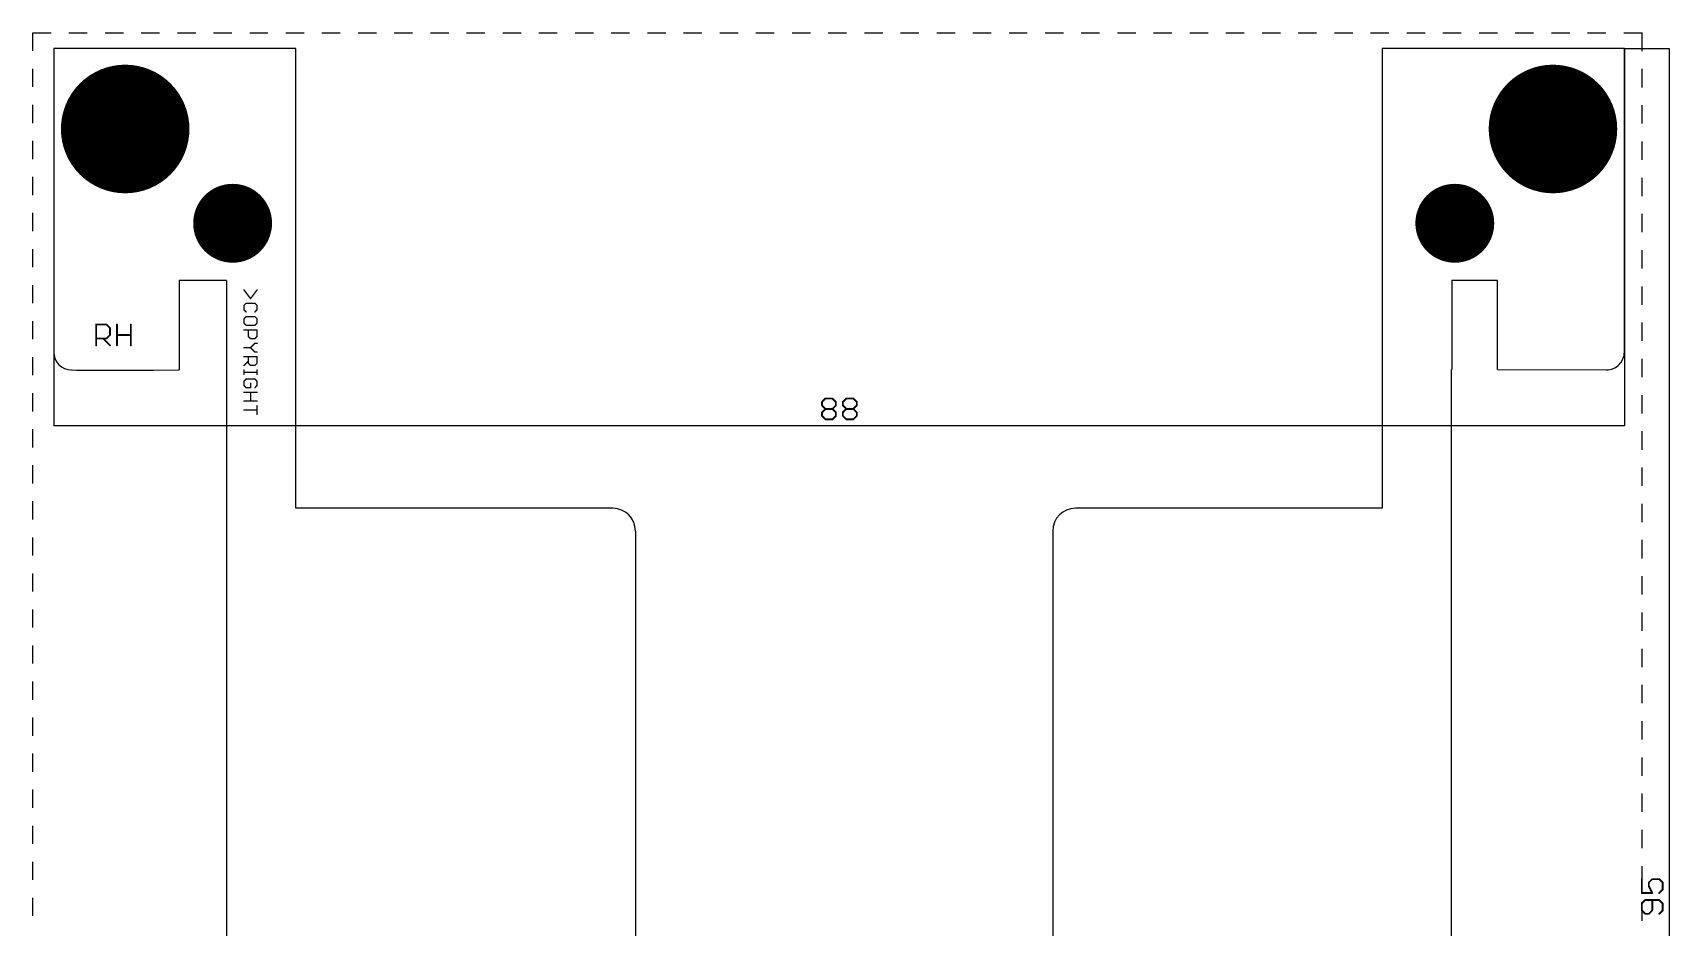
# Model space of a CAD drawing. Extents: x 0 to 91.7, y -2.6 to 95.9.
# Drawn here: x 0 to 91.7, y 45.8 to 95.9 of the extents above; entities that cross this region are included whole.
import ezdxf

# ---------------------------------------------------------------- set-up
doc = ezdxf.new("R2010")
doc.units = 0
for name, color, linetype in [('17', 82, 'CONTINUOUS'), ('20', 7, 'CONTINUOUS'), ('21', 253, 'CONTINUOUS'), ('29', 253, 'CONTINUOUS'), ('30', 253, 'CONTINUOUS'), ('44', 253, 'CONTINUOUS'), ('48', 253, 'CONTINUOUS')]:
    doc.layers.add(name, color=color, linetype=linetype)

# ---------------------------------------------------------------- blocks, each defined once
blk = doc.blocks.new('ROUNDP')
at = {"const_width": 0.5}
blk.add_lwpolyline([(0, -0.25, 1), (0, 0.25, 1), (0, -0.25)], format="xyb", dxfattribs=at)

msp = doc.modelspace()

# ---------------------------------------------------------------- linework, layer by layer
at = {"layer": '20'}
for p, q in [((1.18, 95), (1.18, 78.003)), ((14.745, 95), (1.18, 95)), ((14.745, 69.2554), (14.745, 95)), ((75.615, 95), (75.615, 69.2554)), ((89.18, 95), (75.615, 95)), ((89.18, 78.0156), (89.18, 95)), ((10.856, 82.0102), (8.196, 82.0102)), ((8.196, 82.0102), (8.196, 77.0035)), ((10.856, 82.0102), (10.856, 14.306)), ((82.08, 82.0156), (79.505, 82.0156)), ((79.505, 82.0156), (79.505, 77.0296)), ((82.08, 77.0254), (82.08, 82.0156)), ((79.504, 77.0296), (79.505, 77.0296)), ((79.504, 14.306), (79.504, 77.0296)), ((2.169, 77.0031), (2.45, 77)), ((2.45, 77), (6.785, 77)), ((6.785, 77), (8.196, 77.0035)), ((82.08, 77.0254), (88.1784, 77.0156)), ((32.501, 69.2554), (14.745, 69.2554)), ((75.615, 69.2554), (58.4209, 69.2554)), ((33.771, 67.9854), (33.771, 39.576)), ((57.1509, 67.9854), (57.1509, 39.77))]:
    msp.add_line(p, q, dxfattribs=at)
for centre, radius, start, end in [((2.18, 78.003), 1, 180, 269.3684), ((88.18, 78.0156), 1, 269.9078, 0), ((32.501, 67.9854), 1.27, 0, 90), ((58.4209, 67.9854), 1.27, 90, 180)]:
    msp.add_arc(centre, radius, start, end, dxfattribs=at)
at = {"layer": '21'}
for p, q in [((89.18, 95), (91.697, 95)), ((91.697, 95), (91.697, 0)), ((91.697, 95), (91.697, 95)), ((91.697, 95), (91.697, 95)), ((91.697, 95), (91.697, 95))]:
    msp.add_line(p, q, dxfattribs=at)
for points, const_width in [([(12.2027, 80.9992), (11.8341, 81.4907)], 0.0762), ([(11.957, 80.7422), (11.8341, 80.6194)], 0.0762), ([(12.4485, 80.7422), (11.957, 80.7422)], 0.0762), ([(12.5713, 81.4907), (12.2027, 80.9992)], 0.0762), ([(12.5713, 80.6194), (12.4485, 80.7422)], 0.0762), ([(11.8341, 80.6194), (11.8341, 80.3736)], 0.0762), ([(11.8341, 80.3736), (11.957, 80.2508)], 0.0762), ([(11.957, 79.9938), (11.8341, 79.871)], 0.0762), ([(11.8341, 79.871), (11.8341, 79.6252)], 0.0762), ([(12.4485, 79.9938), (11.957, 79.9938)], 0.0762), ([(12.4485, 80.2508), (12.5713, 80.3736)], 0.0762), ([(12.5713, 79.871), (12.4485, 79.9938)], 0.0762), ([(12.5713, 80.3736), (12.5713, 80.6194)], 0.0762), ([(12.5713, 79.6252), (12.5713, 79.871)], 0.0762), ([(3.5508, 78.3808), (3.5508, 79.5502)], 0.1016), ([(3.5508, 79.5502), (4.1355, 79.5502)], 0.1016), ([(4.1355, 79.5502), (4.3304, 79.3553)], 0.1016), ([(4.3304, 78.9655), (4.1355, 78.7706)], 0.1016), ([(4.3304, 79.3553), (4.3304, 78.9655)], 0.1016), ([(4.7202, 78.3808), (4.7202, 79.5502)], 0.1016), ([(4.7202, 78.9655), (5.4998, 78.9655)], 0.1016), ([(5.4998, 79.5502), (5.4998, 78.3808)], 0.1016), ([(11.8341, 79.6252), (11.957, 79.5023)], 0.0762), ([(11.8341, 79.2454), (12.5713, 79.2454)], 0.0762), ([(11.957, 79.5023), (12.4485, 79.5023)], 0.0762), ([(12.0798, 78.8768), (12.0798, 79.2454)], 0.0762), ([(12.2027, 78.7539), (12.0798, 78.8768)], 0.0762), ([(12.4485, 79.5023), (12.5713, 79.6252)], 0.0762), ([(12.5713, 78.8768), (12.4485, 78.7539)], 0.0762), ([(12.5713, 79.2454), (12.5713, 78.8768)], 0.0762), ([(4.1355, 78.7706), (3.5508, 78.7706)], 0.1016), ([(3.9406, 78.7706), (4.3304, 78.3808)], 0.1016), ([(12.2027, 78.2512), (11.8341, 78.2512)], 0.0762), ([(12.4485, 78.7539), (12.2027, 78.7539)], 0.0762), ([(12.4485, 78.497), (12.2027, 78.2512)], 0.0762), ([(12.2027, 78.2512), (12.4485, 78.0055)], 0.0762), ([(12.5713, 78.497), (12.4485, 78.497)], 0.0762), ([(12.4485, 78.0055), (12.5713, 78.0055)], 0.0762), ([(11.8341, 77.7486), (12.5713, 77.7486)], 0.0762), ([(12.0798, 77.5028), (11.8341, 77.2571)], 0.0762), ([(11.8341, 77.0002), (11.8341, 76.7544)], 0.0762), ([(12.0798, 77.38), (12.0798, 77.7486)], 0.0762), ([(12.2027, 77.2571), (12.0798, 77.38)], 0.0762), ([(12.4485, 77.2571), (12.2027, 77.2571)], 0.0762), ([(12.5713, 77.38), (12.4485, 77.2571)], 0.0762), ([(12.5713, 77.7486), (12.5713, 77.38)], 0.0762), ([(12.5713, 77.0002), (12.5713, 76.7544)], 0.0762), ([(11.8341, 76.8773), (12.5713, 76.8773)], 0.0762), ([(11.957, 76.5012), (11.8341, 76.3783)], 0.0762), ([(11.8341, 76.3783), (11.8341, 76.1326)], 0.0762), ([(11.8341, 76.1326), (11.957, 76.0097)], 0.0762), ([(12.4485, 76.5012), (11.957, 76.5012)], 0.0762), ([(12.2027, 76.0097), (12.2027, 76.2555)], 0.0762), ([(12.5713, 76.3783), (12.4485, 76.5012)], 0.0762), ([(12.4485, 76.0097), (12.5713, 76.1326)], 0.0762), ([(12.5713, 76.1326), (12.5713, 76.3783)], 0.0762), ([(11.8341, 75.7528), (12.5713, 75.7528)], 0.0762), ([(12.5713, 75.2613), (11.8341, 75.2613)], 0.0762), ([(11.957, 76.0097), (12.2027, 76.0097)], 0.0762), ([(12.2027, 75.7528), (12.2027, 75.2613)], 0.0762), ([(11.8341, 74.7586), (12.5713, 74.7586)], 0.0762), ([(12.5713, 75.0044), (12.5713, 74.5129)], 0.0762), ([(90.1593, 48.4912), (90.1593, 47.7116)], 0.1016), ([(90.1593, 47.7116), (90.744, 47.7116)], 0.1016), ([(90.5491, 48.2963), (90.744, 48.4912)], 0.1016), ([(90.5491, 48.1014), (90.5491, 48.2963)], 0.1016), ([(90.744, 47.7116), (90.5491, 48.1014)], 0.1016), ([(90.744, 48.4912), (91.1338, 48.4912)], 0.1016), ([(91.1338, 48.4912), (91.3287, 48.2963)], 0.1016), ([(91.3287, 47.9065), (91.1338, 47.7116)], 0.1016), ([(91.3287, 48.2963), (91.3287, 47.9065)], 0.1016), ([(90.3542, 47.3218), (90.1593, 47.1269)], 0.1016), ([(90.1593, 47.1269), (90.1593, 46.7371)], 0.1016), ([(90.1593, 46.7371), (90.3542, 46.5422)], 0.1016), ([(91.1338, 47.3218), (90.3542, 47.3218)], 0.1016), ([(90.5491, 46.5422), (90.744, 46.7371)], 0.1016), ([(90.744, 46.7371), (90.744, 47.3218)], 0.1016), ([(91.3287, 47.1269), (91.1338, 47.3218)], 0.1016), ([(91.1338, 46.5422), (91.3287, 46.7371)], 0.1016), ([(91.3287, 46.7371), (91.3287, 47.1269)], 0.1016), ([(90.3542, 46.5422), (90.5491, 46.5422)], 0.1016)]:
    msp.add_lwpolyline(points, dxfattribs=dict(at, const_width=const_width))
for points, const_width in [([(11.8493, 81.5021, 1), (11.8189, 81.4792)], 0.0381), ([(11.957, 80.7613, 1), (11.957, 80.7232)], 0.0381), ([(11.9704, 80.7288, 1), (11.9435, 80.7557)], 0.0381), ([(12.1875, 81.0106, 1), (12.218, 80.9877)], 0.0381), ([(12.1875, 80.9877, 1), (12.218, 81.0106)], 0.0381), ([(12.4619, 80.7557, 1), (12.435, 80.7288)], 0.0381), ([(12.4485, 80.7232, 1), (12.4485, 80.7613)], 0.0381), ([(12.5866, 81.4792, 1), (12.5561, 81.5021)], 0.0381), ([(11.8532, 80.6194, 1), (11.8151, 80.6194)], 0.0381), ([(11.8206, 80.6328, 1), (11.8476, 80.6059)], 0.0381), ([(11.8476, 80.3871, 1), (11.8206, 80.3602)], 0.0381), ([(11.8151, 80.3736, 1), (11.8532, 80.3736)], 0.0381), ([(11.8532, 79.871, 1), (11.8151, 79.871)], 0.0381), ([(11.8206, 79.8844, 1), (11.8476, 79.8575)], 0.0381), ([(11.957, 80.0129, 1), (11.957, 79.9748)], 0.0381), ([(11.9435, 80.2373, 1), (11.9704, 80.2642)], 0.0381), ([(11.9704, 79.9803, 1), (11.9435, 80.0073)], 0.0381), ([(12.4619, 80.0073, 1), (12.435, 79.9803)], 0.0381), ([(12.435, 80.2642, 1), (12.4619, 80.2373)], 0.0381), ([(12.4485, 79.9748, 1), (12.4485, 80.0129)], 0.0381), ([(12.5904, 80.6194, 1), (12.5523, 80.6194)], 0.0381), ([(12.5523, 80.3736, 1), (12.5904, 80.3736)], 0.0381), ([(12.5904, 79.871, 1), (12.5523, 79.871)], 0.0381), ([(12.5579, 80.6059, 1), (12.5848, 80.6328)], 0.0381), ([(12.5579, 79.8575, 1), (12.5848, 79.8844)], 0.0381), ([(12.5848, 80.3602, 1), (12.5579, 80.3871)], 0.0381), ([(3.5762, 79.5502, 1), (3.5254, 79.5502)], 0.0508), ([(3.5508, 79.5756, 1), (3.5508, 79.5248)], 0.0508), ([(4.1535, 79.5682, 1), (4.1175, 79.5322)], 0.0508), ([(4.1355, 79.5248, 1), (4.1355, 79.5756)], 0.0508), ([(4.3558, 79.3553, 1), (4.305, 79.3553)], 0.0508), ([(4.305, 78.9655, 1), (4.3558, 78.9655)], 0.0508), ([(4.3124, 79.3373, 1), (4.3484, 79.3733)], 0.0508), ([(4.3484, 78.9475, 1), (4.3124, 78.9835)], 0.0508), ([(4.7456, 79.5502, 1), (4.6948, 79.5502)], 0.0508), ([(4.7202, 78.9909, 1), (4.7202, 78.9401)], 0.0508), ([(5.5252, 79.5502, 1), (5.4744, 79.5502)], 0.0508), ([(5.4998, 78.9401, 1), (5.4998, 78.9909)], 0.0508), ([(11.8476, 79.6387, 1), (11.8206, 79.6117)], 0.0381), ([(11.8151, 79.6252, 1), (11.8532, 79.6252)], 0.0381), ([(11.8341, 79.2645, 1), (11.8341, 79.2264)], 0.0381), ([(11.957, 79.5214, 1), (11.957, 79.4833)], 0.0381), ([(11.9435, 79.4889, 1), (11.9704, 79.5158)], 0.0381), ([(12.0933, 78.8903, 1), (12.0664, 78.8633)], 0.0381), ([(12.0989, 79.2454, 1), (12.0608, 79.2454)], 0.0381), ([(12.0608, 78.8768, 1), (12.0989, 78.8768)], 0.0381), ([(12.435, 79.5158, 1), (12.4619, 79.4889)], 0.0381), ([(12.4485, 79.4833, 1), (12.4485, 79.5214)], 0.0381), ([(12.5523, 79.6252, 1), (12.5904, 79.6252)], 0.0381), ([(12.5904, 79.2454, 1), (12.5523, 79.2454)], 0.0381), ([(12.5523, 78.8768, 1), (12.5904, 78.8768)], 0.0381), ([(12.5848, 79.6117, 1), (12.5579, 79.6387)], 0.0381), ([(12.5848, 78.8633, 1), (12.5579, 78.8903)], 0.0381), ([(12.5713, 79.2264, 1), (12.5713, 79.2645)], 0.0381), ([(3.5508, 78.796, 1), (3.5508, 78.7452)], 0.0508), ([(3.5254, 78.3808, 1), (3.5762, 78.3808)], 0.0508), ([(3.9586, 78.7886, 1), (3.9226, 78.7526)], 0.0508), ([(4.1175, 78.7886, 1), (4.1535, 78.7526)], 0.0508), ([(4.1355, 78.7452, 1), (4.1355, 78.796)], 0.0508), ([(4.3124, 78.3628, 1), (4.3484, 78.3988)], 0.0508), ([(4.6948, 78.3808, 1), (4.7456, 78.3808)], 0.0508), ([(5.4744, 78.3808, 1), (5.5252, 78.3808)], 0.0508), ([(11.8341, 78.2703, 1), (11.8341, 78.2322)], 0.0381), ([(12.2027, 78.773, 1), (12.2027, 78.7349)], 0.0381), ([(12.2162, 78.2647, 1), (12.1892, 78.2378)], 0.0381), ([(12.1892, 78.2647, 1), (12.2162, 78.2378)], 0.0381), ([(12.1892, 78.7404, 1), (12.2162, 78.7674)], 0.0381), ([(12.2027, 78.2322, 1), (12.2027, 78.2703)], 0.0381), ([(12.435, 78.7674, 1), (12.4619, 78.7404)], 0.0381), ([(12.4485, 78.516, 1), (12.4485, 78.4779)], 0.0381), ([(12.4485, 78.0246, 1), (12.4485, 77.9865)], 0.0381), ([(12.4619, 78.4835, 1), (12.435, 78.5105)], 0.0381), ([(12.435, 77.992, 1), (12.4619, 78.019)], 0.0381), ([(12.4485, 78.7349, 1), (12.4485, 78.773)], 0.0381), ([(12.5713, 78.4779, 1), (12.5713, 78.516)], 0.0381), ([(12.5713, 77.9865, 1), (12.5713, 78.0246)], 0.0381), ([(11.8341, 77.7676, 1), (11.8341, 77.7295)], 0.0381), ([(11.8206, 77.2706, 1), (11.8476, 77.2436)], 0.0381), ([(11.8532, 77.0002, 1), (11.8151, 77.0002)], 0.0381), ([(12.0989, 77.7486, 1), (12.0608, 77.7486)], 0.0381), ([(12.0933, 77.3934, 1), (12.0664, 77.3665)], 0.0381), ([(12.0608, 77.38, 1), (12.0989, 77.38)], 0.0381), ([(12.0933, 77.4894, 1), (12.0664, 77.5163)], 0.0381), ([(12.2027, 77.2761, 1), (12.2027, 77.238)], 0.0381), ([(12.1892, 77.2436, 1), (12.2162, 77.2706)], 0.0381), ([(12.435, 77.2706, 1), (12.4619, 77.2436)], 0.0381), ([(12.4485, 77.238, 1), (12.4485, 77.2761)], 0.0381), ([(12.5904, 77.7486, 1), (12.5523, 77.7486)], 0.0381), ([(12.5523, 77.38, 1), (12.5904, 77.38)], 0.0381), ([(12.5904, 77.0002, 1), (12.5523, 77.0002)], 0.0381), ([(12.5848, 77.3665, 1), (12.5579, 77.3934)], 0.0381), ([(12.5713, 77.7295, 1), (12.5713, 77.7676)], 0.0381), ([(11.8341, 76.8963, 1), (11.8341, 76.8582)], 0.0381), ([(11.8151, 76.7544, 1), (11.8532, 76.7544)], 0.0381), ([(11.8532, 76.3783, 1), (11.8151, 76.3783)], 0.0381), ([(11.8206, 76.3918, 1), (11.8476, 76.3649)], 0.0381), ([(11.8476, 76.1461, 1), (11.8206, 76.1191)], 0.0381), ([(11.8151, 76.1326, 1), (11.8532, 76.1326)], 0.0381), ([(11.957, 76.5203, 1), (11.957, 76.4822)], 0.0381), ([(11.9704, 76.4877, 1), (11.9435, 76.5147)], 0.0381), ([(12.2218, 76.2555, 1), (12.1837, 76.2555)], 0.0381), ([(12.4619, 76.5147, 1), (12.435, 76.4877)], 0.0381), ([(12.4485, 76.4822, 1), (12.4485, 76.5203)], 0.0381), ([(12.5523, 76.7544, 1), (12.5904, 76.7544)], 0.0381), ([(12.5904, 76.3783, 1), (12.5523, 76.3783)], 0.0381), ([(12.5523, 76.1326, 1), (12.5904, 76.1326)], 0.0381), ([(12.5579, 76.3649, 1), (12.5848, 76.3918)], 0.0381), ([(12.5848, 76.1191, 1), (12.5579, 76.1461)], 0.0381), ([(12.5713, 76.8582, 1), (12.5713, 76.8963)], 0.0381), ([(11.8341, 75.7718, 1), (11.8341, 75.7337)], 0.0381), ([(11.8341, 75.2804, 1), (11.8341, 75.2423)], 0.0381), ([(11.957, 76.0288, 1), (11.957, 75.9907)], 0.0381), ([(11.9435, 75.9963, 1), (11.9704, 76.0232)], 0.0381), ([(12.1837, 76.0097, 1), (12.2218, 76.0097)], 0.0381), ([(12.2218, 75.7528, 1), (12.1837, 75.7528)], 0.0381), ([(12.1837, 75.2613, 1), (12.2218, 75.2613)], 0.0381), ([(12.2027, 75.9907, 1), (12.2027, 76.0288)], 0.0381), ([(12.435, 76.0232, 1), (12.4619, 75.9963)], 0.0381), ([(12.5713, 75.7337, 1), (12.5713, 75.7718)], 0.0381), ([(12.5713, 75.2423, 1), (12.5713, 75.2804)], 0.0381), ([(11.8341, 74.7777, 1), (11.8341, 74.7396)], 0.0381), ([(12.5904, 75.0044, 1), (12.5523, 75.0044)], 0.0381), ([(12.5523, 74.5129, 1), (12.5904, 74.5129)], 0.0381), ([(12.5713, 74.7396, 1), (12.5713, 74.7777)], 0.0381), ([(90.1847, 48.4912, 1), (90.1339, 48.4912)], 0.0508), ([(90.1593, 47.737, 1), (90.1593, 47.6862)], 0.0508), ([(90.1339, 47.7116, 1), (90.1847, 47.7116)], 0.0508), ([(90.5745, 48.2963, 1), (90.5237, 48.2963)], 0.0508), ([(90.5311, 48.3142, 1), (90.5671, 48.2783)], 0.0508), ([(90.5718, 48.1127, 1), (90.5264, 48.09)], 0.0508), ([(90.5237, 48.1014, 1), (90.5745, 48.1014)], 0.0508), ([(90.744, 48.5166, 1), (90.744, 48.4658)], 0.0508), ([(90.7213, 47.7002, 1), (90.7667, 47.7229)], 0.0508), ([(90.762, 48.4732, 1), (90.726, 48.5091)], 0.0508), ([(90.744, 47.6862, 1), (90.744, 47.737)], 0.0508), ([(91.1518, 48.5091, 1), (91.1158, 48.4732)], 0.0508), ([(91.1158, 47.7295, 1), (91.1518, 47.6936)], 0.0508), ([(91.1338, 48.4658, 1), (91.1338, 48.5166)], 0.0508), ([(91.3541, 48.2963, 1), (91.3033, 48.2963)], 0.0508), ([(91.3033, 47.9065, 1), (91.3541, 47.9065)], 0.0508), ([(91.3107, 48.2783, 1), (91.3467, 48.3142)], 0.0508), ([(91.3467, 47.8885, 1), (91.3107, 47.9244)], 0.0508), ([(90.1847, 47.1269, 1), (90.1339, 47.1269)], 0.0508), ([(90.1413, 47.1448, 1), (90.1773, 47.1089)], 0.0508), ([(90.1773, 46.755, 1), (90.1413, 46.7191)], 0.0508), ([(90.3542, 47.3472, 1), (90.3542, 47.2964)], 0.0508), ([(90.3722, 47.3038, 1), (90.3362, 47.3397)], 0.0508), ([(90.7694, 47.3218, 1), (90.7186, 47.3218)], 0.0508), ([(90.762, 46.7191, 1), (90.726, 46.755)], 0.0508), ([(91.1518, 47.3397, 1), (91.1158, 47.3038)], 0.0508), ([(91.1338, 47.2964, 1), (91.1338, 47.3472)], 0.0508), ([(91.3541, 47.1269, 1), (91.3033, 47.1269)], 0.0508), ([(91.3107, 47.1089, 1), (91.3467, 47.1448)], 0.0508), ([(91.3467, 46.7191, 1), (91.3107, 46.755)], 0.0508), ([(90.1339, 46.7371, 1), (90.1847, 46.7371)], 0.0508), ([(90.3542, 46.5676, 1), (90.3542, 46.5168)], 0.0508), ([(90.3362, 46.5242, 1), (90.3722, 46.5601)], 0.0508), ([(90.5311, 46.5601, 1), (90.5671, 46.5242)], 0.0508), ([(90.5491, 46.5168, 1), (90.5491, 46.5676)], 0.0508), ([(90.7186, 46.7371, 1), (90.7694, 46.7371)], 0.0508), ([(91.1158, 46.5601, 1), (91.1518, 46.5242)], 0.0508), ([(91.3033, 46.7371, 1), (91.3541, 46.7371)], 0.0508)]:
    msp.add_lwpolyline(points, format="xyb", dxfattribs=dict(at, const_width=const_width))
at = {"layer": '44'}
for centre in [(5.18, 90.5), (85.18, 90.5), (11.2, 85.22), (79.68, 85.22)]:
    msp.add_circle(centre, 1.6, dxfattribs=at)
at = {"layer": '48'}
for p, q in [((0, 94.8715), (0, 95.89)), ((0, 95.89), (1.026, 95.89)), ((2.026, 95.89), (3.052, 95.89)), ((4.052, 95.89), (5.078, 95.89)), ((6.078, 95.89), (7.104, 95.89)), ((8.104, 95.89), (9.13, 95.89)), ((10.13, 95.89), (11.156, 95.89)), ((12.156, 95.89), (13.182, 95.89)), ((14.182, 95.89), (15.208, 95.89)), ((16.208, 95.89), (17.234, 95.89)), ((18.234, 95.89), (19.26, 95.89)), ((20.26, 95.89), (21.286, 95.89)), ((22.286, 95.89), (23.312, 95.89)), ((24.312, 95.89), (25.338, 95.89)), ((26.338, 95.89), (27.364, 95.89)), ((28.364, 95.89), (29.39, 95.89)), ((30.39, 95.89), (31.416, 95.89)), ((32.416, 95.89), (33.442, 95.89)), ((34.442, 95.89), (35.468, 95.89)), ((36.468, 95.89), (37.494, 95.89)), ((38.494, 95.89), (39.52, 95.89)), ((40.52, 95.89), (41.546, 95.89)), ((42.546, 95.89), (43.572, 95.89)), ((44.572, 95.89), (45.598, 95.89)), ((46.598, 95.89), (47.624, 95.89)), ((48.624, 95.89), (49.65, 95.89)), ((50.65, 95.89), (51.676, 95.89)), ((52.676, 95.89), (53.702, 95.89)), ((54.702, 95.89), (55.728, 95.89)), ((56.728, 95.89), (57.754, 95.89)), ((58.754, 95.89), (59.78, 95.89)), ((60.78, 95.89), (61.806, 95.89)), ((62.806, 95.89), (63.832, 95.89)), ((64.832, 95.89), (65.858, 95.89)), ((66.858, 95.89), (67.884, 95.89)), ((68.884, 95.89), (69.91, 95.89)), ((70.91, 95.89), (71.936, 95.89)), ((72.936, 95.89), (73.962, 95.89)), ((74.962, 95.89), (75.988, 95.89)), ((76.988, 95.89), (78.014, 95.89)), ((79.014, 95.89), (80.04, 95.89)), ((81.04, 95.89), (82.066, 95.89)), ((83.066, 95.89), (84.092, 95.89)), ((85.092, 95.89), (86.118, 95.89)), ((87.118, 95.89), (88.144, 95.89)), ((89.144, 95.89), (90.17, 95.89)), ((90.17, 94.8609), (90.17, 95.89)), ((1.18, 95), (1.18, 73.869)), ((89.18, 95), (89.18, 73.869)), ((0, 92.8529), (0, 93.8715)), ((90.17, 92.8317), (90.17, 93.8609)), ((0, 90.8344), (0, 91.8529)), ((90.17, 90.8026), (90.17, 91.8317)), ((0, 88.8158), (0, 89.8344)), ((90.17, 88.7735), (90.17, 89.8026)), ((0, 86.7973), (0, 87.8158)), ((90.17, 86.7443), (90.17, 87.7735)), ((0, 84.7788), (0, 85.7973)), ((90.17, 84.7152), (90.17, 85.7443)), ((0, 82.7602), (0, 83.7788)), ((90.17, 82.6861), (90.17, 83.7152)), ((0, 80.7417), (0, 81.7602)), ((90.17, 80.657), (90.17, 81.6861)), ((0, 78.7231), (0, 79.7417)), ((90.17, 78.6278), (90.17, 79.657)), ((0, 76.7046), (0, 77.7231)), ((90.17, 76.5987), (90.17, 77.6278)), ((0, 74.686), (0, 75.7046)), ((90.17, 74.5696), (90.17, 75.5987)), ((0, 72.6675), (0, 73.686)), ((89.18, 73.869), (1.18, 73.869)), ((1.18, 73.869), (1.18, 73.869)), ((1.18, 73.869), (1.18, 73.869)), ((1.18, 73.869), (1.18, 73.869)), ((89.18, 73.869), (89.18, 73.869)), ((89.18, 73.869), (89.18, 73.869)), ((89.18, 73.869), (89.18, 73.869)), ((90.17, 72.5404), (90.17, 73.5696)), ((0, 70.649), (0, 71.6675)), ((90.17, 70.5113), (90.17, 71.5404)), ((0, 68.6304), (0, 69.649)), ((90.17, 68.4822), (90.17, 69.5113)), ((0, 66.6119), (0, 67.6304)), ((90.17, 66.453), (90.17, 67.4822)), ((0, 64.5933), (0, 65.6119)), ((90.17, 64.4239), (90.17, 65.453)), ((0, 62.5748), (0, 63.5933)), ((90.17, 62.3948), (90.17, 63.4239)), ((0, 60.5563), (0, 61.5748)), ((90.17, 60.3657), (90.17, 61.3948)), ((0, 58.5377), (0, 59.5563)), ((90.17, 58.3365), (90.17, 59.3657)), ((0, 56.5192), (0, 57.5377)), ((90.17, 56.3074), (90.17, 57.3365)), ((0, 54.5006), (0, 55.5192)), ((90.17, 54.2783), (90.17, 55.3074)), ((0, 52.4821), (0, 53.5006)), ((90.17, 52.2491), (90.17, 53.2783)), ((0, 50.4635), (0, 51.4821)), ((90.17, 50.22), (90.17, 51.2491)), ((0, 48.445), (0, 49.4635)), ((90.17, 48.1909), (90.17, 49.22)), ((0, 46.4265), (0, 47.445)), ((90.17, 46.1617), (90.17, 47.1909))]:
    msp.add_line(p, q, dxfattribs=at)
at = {"layer": '48', "const_width": 0.0508}
for points in [[(44.2042, 75.2298, 1), (44.2401, 75.1938)], [(44.2476, 75.2118, 1), (44.1968, 75.2118)], [(44.4171, 75.4321, 1), (44.4171, 75.3813)], [(44.435, 75.3887, 1), (44.3991, 75.4247)], [(44.8248, 75.4247, 1), (44.7889, 75.3887)], [(44.8069, 75.3813, 1), (44.8069, 75.4321)], [(45.0272, 75.2118, 1), (44.9764, 75.2118)], [(44.9838, 75.1938, 1), (45.0197, 75.2298)], [(45.3736, 75.2298, 1), (45.4095, 75.1938)], [(45.417, 75.2118, 1), (45.3662, 75.2118)], [(45.5865, 75.4321, 1), (45.5865, 75.3813)], [(45.6044, 75.3887, 1), (45.5685, 75.4247)], [(45.9942, 75.4247, 1), (45.9583, 75.3887)], [(45.9763, 75.3813, 1), (45.9763, 75.4321)], [(46.1966, 75.2118, 1), (46.1458, 75.2118)], [(46.1532, 75.1938, 1), (46.1891, 75.2298)], [(44.2401, 75.0349, 1), (44.2042, 74.9989)], [(44.2042, 74.6451, 1), (44.2401, 74.6091)], [(44.2401, 74.4502, 1), (44.2042, 74.4142)], [(44.1968, 75.0169, 1), (44.2476, 75.0169)], [(44.2476, 74.6271, 1), (44.1968, 74.6271)], [(44.1968, 74.4322, 1), (44.2476, 74.4322)], [(44.4171, 74.8474, 1), (44.4171, 74.7966)], [(44.4171, 74.2627, 1), (44.4171, 74.2119)], [(44.435, 74.804, 1), (44.3991, 74.84)], [(44.3991, 74.804, 1), (44.435, 74.84)], [(44.3991, 74.2193, 1), (44.435, 74.2553)], [(44.8248, 74.84, 1), (44.7889, 74.804)], [(44.7889, 74.84, 1), (44.8248, 74.804)], [(44.7889, 74.2553, 1), (44.8248, 74.2193)], [(44.8069, 74.7966, 1), (44.8069, 74.8474)], [(44.8069, 74.2119, 1), (44.8069, 74.2627)], [(44.9764, 75.0169, 1), (45.0272, 75.0169)], [(45.0272, 74.6271, 1), (44.9764, 74.6271)], [(44.9764, 74.4322, 1), (45.0272, 74.4322)], [(45.0197, 74.9989, 1), (44.9838, 75.0349)], [(44.9838, 74.6091, 1), (45.0197, 74.6451)], [(45.0197, 74.4142, 1), (44.9838, 74.4502)], [(45.4095, 75.0349, 1), (45.3736, 74.9989)], [(45.3736, 74.6451, 1), (45.4095, 74.6091)], [(45.4095, 74.4502, 1), (45.3736, 74.4142)], [(45.3662, 75.0169, 1), (45.417, 75.0169)], [(45.417, 74.6271, 1), (45.3662, 74.6271)], [(45.3662, 74.4322, 1), (45.417, 74.4322)], [(45.5865, 74.8474, 1), (45.5865, 74.7966)], [(45.5865, 74.2627, 1), (45.5865, 74.2119)], [(45.6044, 74.804, 1), (45.5685, 74.84)], [(45.5685, 74.804, 1), (45.6044, 74.84)], [(45.5685, 74.2193, 1), (45.6044, 74.2553)], [(45.9942, 74.84, 1), (45.9583, 74.804)], [(45.9583, 74.84, 1), (45.9942, 74.804)], [(45.9583, 74.2553, 1), (45.9942, 74.2193)], [(45.9763, 74.7966, 1), (45.9763, 74.8474)], [(45.9763, 74.2119, 1), (45.9763, 74.2627)], [(46.1458, 75.0169, 1), (46.1966, 75.0169)], [(46.1966, 74.6271, 1), (46.1458, 74.6271)], [(46.1458, 74.4322, 1), (46.1966, 74.4322)], [(46.1891, 74.9989, 1), (46.1532, 75.0349)], [(46.1532, 74.6091, 1), (46.1891, 74.6451)], [(46.1891, 74.4142, 1), (46.1532, 74.4502)]]:
    msp.add_lwpolyline(points, format="xyb", dxfattribs=at)
at = {"layer": '48', "const_width": 0.1016}
for points in [[(44.2222, 75.2118), (44.4171, 75.4067)], [(44.2222, 75.0169), (44.2222, 75.2118)], [(44.4171, 75.4067), (44.8069, 75.4067)], [(44.8069, 75.4067), (45.0018, 75.2118)], [(45.0018, 75.2118), (45.0018, 75.0169)], [(45.3916, 75.2118), (45.5865, 75.4067)], [(45.3916, 75.0169), (45.3916, 75.2118)], [(45.5865, 75.4067), (45.9763, 75.4067)], [(45.9763, 75.4067), (46.1712, 75.2118)], [(46.1712, 75.2118), (46.1712, 75.0169)], [(44.4171, 74.822), (44.2222, 75.0169)], [(44.2222, 74.6271), (44.4171, 74.822)], [(44.2222, 74.4322), (44.2222, 74.6271)], [(44.4171, 74.2373), (44.2222, 74.4322)], [(44.4171, 74.822), (44.8069, 74.822)], [(44.8069, 74.2373), (44.4171, 74.2373)], [(45.0018, 75.0169), (44.8069, 74.822)], [(44.8069, 74.822), (45.0018, 74.6271)], [(45.0018, 74.4322), (44.8069, 74.2373)], [(45.0018, 74.6271), (45.0018, 74.4322)], [(45.5865, 74.822), (45.3916, 75.0169)], [(45.3916, 74.6271), (45.5865, 74.822)], [(45.3916, 74.4322), (45.3916, 74.6271)], [(45.5865, 74.2373), (45.3916, 74.4322)], [(45.5865, 74.822), (45.9763, 74.822)], [(45.9763, 74.2373), (45.5865, 74.2373)], [(46.1712, 75.0169), (45.9763, 74.822)], [(45.9763, 74.822), (46.1712, 74.6271)], [(46.1712, 74.4322), (45.9763, 74.2373)], [(46.1712, 74.6271), (46.1712, 74.4322)]]:
    msp.add_lwpolyline(points, dxfattribs=at)

# ---------------------------------------------------------------- block references
at = {"layer": '17'}
for p, xscale, yscale in [((5.18, 90.5), 7, 7), ((5.18, 90.5), 7, 7), ((11.2, 85.22), 4.216, 4.216), ((11.2, 85.22), 4.216, 4.216), ((79.68, 85.22), 4.216, 4.216), ((79.68, 85.22), 4.216, 4.216)]:
    msp.add_blockref('ROUNDP', p, dxfattribs=dict(at, xscale=xscale, yscale=yscale))
at = {"layer": '17', "xscale": 7, "yscale": 7, "rotation": 180}
msp.add_blockref('ROUNDP', (85.18, 90.5), dxfattribs=at)
msp.add_blockref('ROUNDP', (85.18, 90.5), dxfattribs=at)
at = {"layer": '29'}
for p, xscale, yscale in [((5.18, 90.5), 7.2032, 7.2032), ((11.2, 85.22), 4.4192, 4.4192), ((79.68, 85.22), 4.4192, 4.4192)]:
    msp.add_blockref('ROUNDP', p, dxfattribs=dict(at, xscale=xscale, yscale=yscale))
at = {"layer": '29', "xscale": 7.2032, "yscale": 7.2032, "rotation": 180}
msp.add_blockref('ROUNDP', (85.18, 90.5), dxfattribs=at)
at = {"layer": '30'}
for p, xscale, yscale in [((5.18, 90.5), 7.2032, 7.2032), ((11.2, 85.22), 4.4192, 4.4192), ((79.68, 85.22), 4.4192, 4.4192)]:
    msp.add_blockref('ROUNDP', p, dxfattribs=dict(at, xscale=xscale, yscale=yscale))
at = {"layer": '30', "xscale": 7.2032, "yscale": 7.2032, "rotation": 180}
msp.add_blockref('ROUNDP', (85.18, 90.5), dxfattribs=at)

doc.saveas('drawing.dxf')
